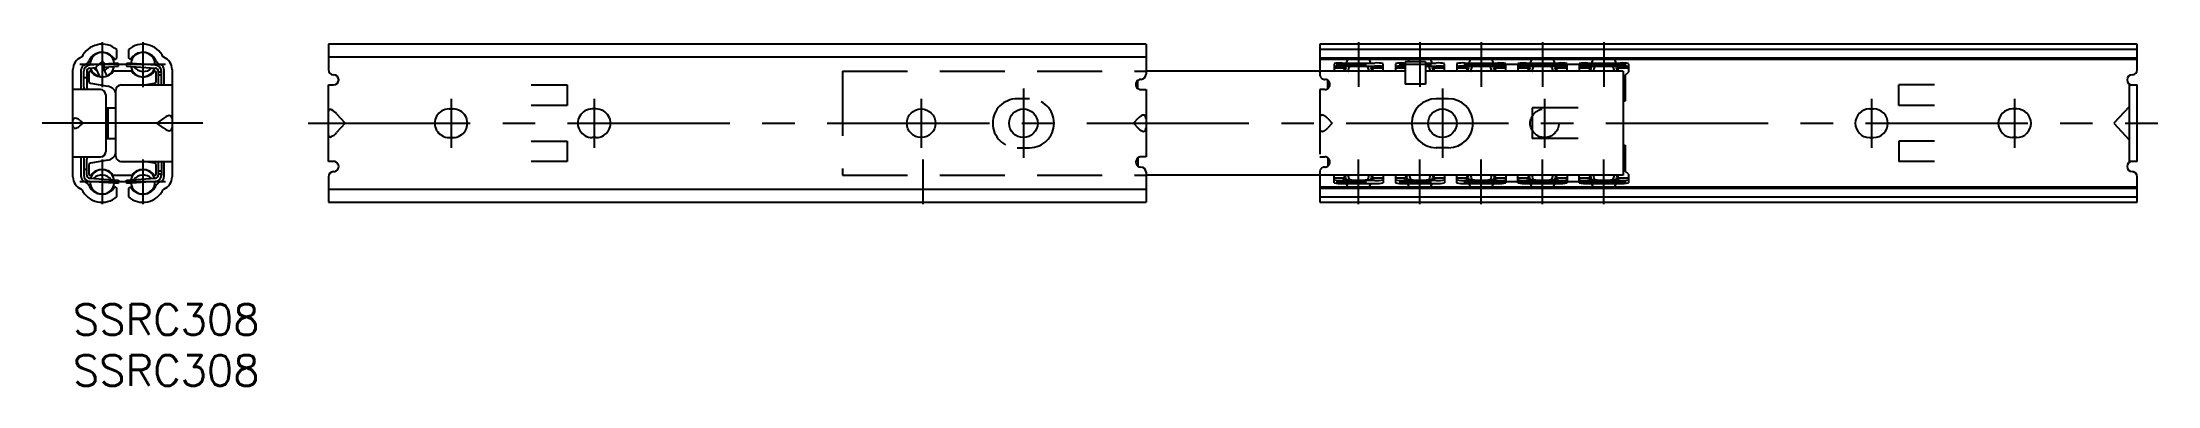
# Model space of a CAD drawing. Extents: x -3 to 204, y -8 to 26.
import ezdxf

# ---------------------------------------------------------------- set-up
doc = ezdxf.new("R2010")
doc.units = 0
doc.header["$LTSCALE"] = 0.5
doc.linetypes.add('CENTER', pattern=[50.8, 31.75, -6.35, 6.35, -6.35])
doc.linetypes.add('DASHED', pattern=[19.05, 12.7, -6.35])
for name, color, linetype in [('MSM_CENTER', 1, 'CENTER'), ('MSM_CONTINUOUS', 7, 'CONTINUOUS'), ('MSM_DASHED', 4, 'DASHED'), ('MSM_PART_NUMBER', 7, 'CONTINUOUS')]:
    doc.layers.add(name, color=color, linetype=linetype)
doc.styles.get("Standard").update_dxf_attribs({"font": 'txt.shx', "height": 2, "bigfont": 'bigfont.shx'})

# ---------------------------------------------------------------- blocks, each defined once
blk = doc.blocks.new('*U26')
at = {"layer": 'MSM_PART_NUMBER'}
blk.add_text('SSRC308', height=3, dxfattribs=at).set_placement((0, -3))
blk = doc.blocks.new('*U27')
at = {"layer": 'MSM_PART_NUMBER'}
blk.add_text('SSRC308', height=3, dxfattribs=at).set_placement((0, -8))

msp = doc.modelspace()

# ---------------------------------------------------------------- linework, layer by layer
at = {"layer": 'MSM_CENTER'}
for p, q in [((2.85, 25.7), (2.85, 21.3)), ((6.85, 25.7), (6.85, 21.3)), ((125.8, 25.69), (125.8, 21.31)), ((131.8, 25.69), (131.8, 21.31)), ((137.8, 25.69), (137.8, 21.31)), ((143.8, 25.69), (143.8, 21.31)), ((149.8, 25.69), (149.8, 21.31)), ((9.04, 23.5), (0.66, 23.5)), ((151.99, 23.5), (123.61, 23.5)), ((93, 21.15), (93, 14.35)), ((134, 21.15), (134, 14.35)), ((37, 20.15), (37, 15.35)), ((51, 20.15), (51, 15.35)), ((83, 20.15), (83, 15.35)), ((144, 20.15), (144, 15.35)), ((176, 20.15), (176, 15.35)), ((190, 20.15), (190, 15.35)), ((12.7, 17.75), (-3, 17.75)), ((23, 17.75), (204, 17.75)), ((2.85, 14.19), (2.85, 9.81)), ((6.85, 14.19), (6.85, 9.81)), ((83.2, 9.81), (83.2, 14.19)), ((125.8, 9.81), (125.8, 14.19)), ((131.8, 9.81), (131.8, 14.19)), ((137.8, 9.81), (137.8, 14.19)), ((143.8, 9.81), (143.8, 14.19)), ((149.8, 9.81), (149.8, 14.19)), ((9.04, 12), (0.66, 12)), ((151.99, 12), (123.61, 12))]:
    msp.add_line(p, q, dxfattribs=at)
at = {"layer": 'MSM_CONTINUOUS'}
for p, q in [((4.28, 24.13), (4.28, 24.97)), ((5.42, 24.97), (5.42, 24.13)), ((105, 25.5), (25, 25.5)), ((25, 25.5), (25, 23)), ((105, 25.5), (105, 22.55)), ((202, 25.5), (122, 25.5)), ((122, 25.5), (122, 22.85)), ((202, 24.97), (122, 24.97)), ((202, 23), (202, 25.5)), ((0, 12.49), (0, 23.01)), ((0.8, 21.05), (0.8, 23.01)), ((0.86, 24.23), (0.82, 24.22)), ((1.05, 21.29), (1.05, 22.85)), ((1.12, 23.48), (1.15, 23.49)), ((1.35, 22.85), (1.35, 21.29)), ((2.51, 23.52), (1.61, 23.45)), ((1.63, 23.15), (2.23, 23.2)), ((2.25, 23.11), (2.61, 22.32)), ((2.82, 23.78), (2.3, 23.35)), ((3, 23.72), (2.96, 23.76)), ((3.01, 23.25), (4.45, 23.35)), ((4.43, 23.65), (3.05, 23.55)), ((4.06, 24), (4.28, 24.13)), ((5.64, 22.85), (4.06, 22.85)), ((4.45, 23.35), (4.43, 23.65)), ((5.27, 23.65), (5.25, 23.35)), ((5.25, 23.35), (8.07, 23.15)), ((8.09, 23.45), (5.27, 23.65)), ((5.42, 24.13), (5.64, 24)), ((8.35, 22.85), (8.35, 21.5)), ((8.55, 23.49), (8.58, 23.48)), ((8.65, 21.5), (8.65, 22.85)), ((8.88, 24.22), (8.84, 24.23)), ((8.9, 23.01), (8.9, 21.5)), ((9.7, 23.01), (9.7, 12.49)), ((105, 24.23), (25, 24.23)), ((130.35, 22.85), (105, 22.85)), ((202, 24.13), (122, 24.13)), ((202, 24), (122, 24)), ((123.4, 23.59), (123.4, 22.85)), ((124.36, 23.15), (123.4, 23.15)), ((124.2, 23.65), (127.4, 23.65)), ((124.2, 23.35), (127.4, 23.35)), ((124.34, 23.25), (124.34, 23.23)), ((124.92, 23.3), (124.58, 23.3)), ((127.01, 23.3), (126.67, 23.3)), ((128.2, 23.15), (127.23, 23.15)), ((127.25, 23.25), (127.25, 23.23)), ((128.2, 22.85), (128.2, 23.59)), ((129.4, 23.59), (129.4, 22.85)), ((130.35, 23.15), (129.4, 23.15)), ((130.2, 23.65), (130.35, 23.65)), ((130.2, 23.35), (130.35, 23.35)), ((130.34, 23.25), (130.34, 23.23)), ((130.35, 23.77), (130.35, 21.57)), ((132.35, 23.77), (130.35, 23.77)), ((132.35, 23.77), (132.35, 21.57)), ((132.35, 23.65), (133.4, 23.65)), ((132.35, 23.35), (133.4, 23.35)), ((151.7, 22.85), (132.35, 22.85)), ((133.01, 23.3), (132.67, 23.3)), ((134.2, 23.15), (133.23, 23.15)), ((133.25, 23.25), (133.25, 23.23)), ((134.2, 22.85), (134.2, 23.59)), ((135.4, 23.59), (135.4, 22.85)), ((136.36, 23.15), (135.4, 23.15)), ((136.2, 23.65), (139.4, 23.65)), ((136.2, 23.35), (139.4, 23.35)), ((136.34, 23.25), (136.34, 23.23)), ((136.92, 23.3), (136.58, 23.3)), ((139.01, 23.3), (138.67, 23.3)), ((140.2, 23.15), (139.23, 23.15)), ((139.25, 23.25), (139.25, 23.23)), ((140.2, 22.85), (140.2, 23.59)), ((141.4, 23.59), (141.4, 22.85)), ((142.36, 23.15), (141.4, 23.15)), ((142.2, 23.65), (145.4, 23.65)), ((142.2, 23.35), (145.4, 23.35)), ((142.34, 23.25), (142.34, 23.23)), ((142.92, 23.3), (142.58, 23.3)), ((145.01, 23.3), (144.67, 23.3)), ((146.2, 23.15), (145.23, 23.15)), ((145.25, 23.25), (145.25, 23.23)), ((146.2, 22.85), (146.2, 23.59)), ((147.4, 23.59), (147.4, 22.85)), ((148.36, 23.15), (147.4, 23.15)), ((148.2, 23.65), (151.4, 23.65)), ((148.2, 23.35), (151.4, 23.35)), ((148.34, 23.25), (148.34, 23.23)), ((148.92, 23.3), (148.58, 23.3)), ((151.01, 23.3), (150.67, 23.3)), ((152.2, 23.15), (151.23, 23.15)), ((151.25, 23.25), (151.25, 23.23)), ((151.7, 22.85), (151.7, 12.65)), ((152.2, 23.59), (152.2, 22.75)), ((2.7, 21.05), (0.06, 21.05)), ((1.05, 22.25), (1.35, 22.25)), ((1.55, 22.75), (1.55, 21.87)), ((1.72, 21.67), (3.42, 21.37)), ((4.2, 14.5), (4.2, 21)), ((4.7, 21.5), (9.64, 21.5)), ((7.01, 21.5), (7.98, 21.67)), ((8.15, 21.87), (8.15, 22.75)), ((8.65, 22.75), (8.35, 22.75)), ((8.65, 22.45), (8.35, 22.45)), ((25, 14), (25, 21.5)), ((25, 21.5), (25.5, 21.5)), ((44.85, 21.5), (48.35, 21.5)), ((48.35, 21.5), (48.35, 19.5)), ((104.2, 21.15), (104.2, 21.95)), ((104.5, 21.05), (105, 21.05)), ((105, 21.05), (105, 14.45)), ((132.35, 21.57), (130.35, 21.57)), ((151.9, 22.45), (152.2, 22.75)), ((151.9, 22.45), (151.9, 19.9)), ((178.65, 19.5), (178.65, 21.5)), ((182.15, 21.5), (178.65, 21.5)), ((201.2, 21.5), (201.2, 14)), ((201.2, 21.5), (202, 21.5)), ((202, 14), (202, 21.5)), ((3.2, 20.55), (3.2, 14.95)), ((3.2, 19.25), (4.2, 19.25)), ((3.4, 19.25), (3.4, 16.25)), ((25.8, 18.67), (26.65, 17.75)), ((36.8, 19.15), (37.2, 19.15)), ((48.35, 19.5), (44.85, 19.5)), ((51.2, 19.15), (50.8, 19.15)), ((134.6, 20.15), (133.4, 20.15)), ((147.3, 19.25), (142.8, 19.25)), ((142.8, 19.25), (142.8, 16.25)), ((151.9, 19.9), (151.7, 19.9)), ((175.8, 19.15), (176.2, 19.15)), ((182.15, 19.5), (178.65, 19.5)), ((190.2, 19.15), (189.8, 19.15)), ((201.2, 19.37), (199.7, 17.75)), ((0.67, 18.02), (1, 17.75)), ((0.67, 17.48), (1, 17.75)), ((8.88, 18.23), (8.2, 17.75)), ((8.88, 17.28), (8.2, 17.75)), ((26.65, 17.75), (25.8, 16.83)), ((104.2, 18.2), (103.76, 17.75)), ((103.76, 17.75), (104.2, 17.3)), ((199.7, 17.75), (201.2, 16.13)), ((3.2, 16.25), (4.2, 16.25)), ((36.8, 16.35), (37.2, 16.35)), ((44.85, 16), (48.35, 16)), ((48.35, 16), (48.35, 14)), ((51.2, 16.35), (50.8, 16.35)), ((134.6, 15.35), (133.4, 15.35)), ((147.3, 16.25), (142.8, 16.25)), ((151.7, 15.6), (151.9, 15.6)), ((151.9, 15.6), (151.9, 13.05)), ((175.8, 16.35), (176.2, 16.35)), ((182.15, 16), (178.65, 16)), ((178.65, 16), (178.65, 14)), ((190.2, 16.35), (189.8, 16.35)), ((0.06, 14.45), (2.7, 14.45)), ((0.8, 12.49), (0.8, 14.45)), ((1.05, 14.21), (1.05, 12.65)), ((1.05, 13.25), (1.35, 13.25)), ((1.35, 12.65), (1.35, 14.21)), ((1.55, 13.63), (1.55, 12.75)), ((3.42, 14.13), (1.72, 13.83)), ((4.06, 12.65), (5.64, 12.65)), ((4.7, 14), (9.64, 14)), ((7.98, 13.83), (7.01, 14)), ((8.15, 12.75), (8.15, 13.63)), ((8.35, 14), (8.35, 12.65)), ((8.65, 13.05), (8.35, 13.05)), ((8.65, 12.75), (8.35, 12.75)), ((8.65, 14), (8.65, 12.65)), ((8.9, 14), (8.9, 12.49)), ((25.5, 14), (25, 14)), ((25, 12.5), (25, 10)), ((48.35, 14), (44.85, 14)), ((104.2, 14.35), (104.2, 13.55)), ((105, 14.45), (104.5, 14.45)), ((105, 12.95), (105, 10)), ((151.7, 12.65), (105, 12.65)), ((122, 12.65), (122, 10)), ((123.4, 11.91), (123.4, 12.65)), ((128.2, 12.65), (128.2, 11.91)), ((129.4, 12.65), (129.4, 11.91)), ((134.2, 12.65), (134.2, 11.91)), ((135.4, 11.91), (135.4, 12.65)), ((140.2, 12.65), (140.2, 11.91)), ((141.4, 11.91), (141.4, 12.65)), ((146.2, 12.65), (146.2, 11.91)), ((147.4, 11.91), (147.4, 12.65)), ((152.2, 12.75), (151.9, 13.05)), ((152.2, 12.75), (152.2, 11.91)), ((182.15, 14), (178.65, 14)), ((202, 14), (201.2, 14)), ((202, 10), (202, 12.5)), ((0.82, 11.28), (0.86, 11.27)), ((1.15, 12.01), (1.12, 12.02)), ((4.43, 11.85), (1.61, 12.05)), ((1.63, 12.35), (4.45, 12.15)), ((4.28, 11.37), (4.06, 11.5)), ((4.28, 10.53), (4.28, 11.37)), ((4.45, 12.15), (4.43, 11.85)), ((5.25, 12.15), (8.07, 12.35)), ((5.27, 11.85), (5.25, 12.15)), ((8.09, 12.05), (5.27, 11.85)), ((5.64, 11.5), (5.42, 11.37)), ((5.42, 11.37), (5.42, 10.53)), ((8.58, 12.02), (8.55, 12.01)), ((8.84, 11.27), (8.88, 11.28)), ((25, 11.27), (105, 11.27)), ((122, 11.5), (202, 11.5)), ((122, 11.37), (202, 11.37)), ((122, 10.53), (202, 10.53)), ((124.36, 12.35), (123.4, 12.35)), ((124.2, 12.15), (127.4, 12.15)), ((124.2, 11.85), (127.4, 11.85)), ((124.34, 12.25), (124.34, 12.27)), ((124.92, 12.2), (124.58, 12.2)), ((127.01, 12.2), (126.67, 12.2)), ((128.2, 12.35), (127.23, 12.35)), ((127.25, 12.25), (127.25, 12.27)), ((130.36, 12.35), (129.4, 12.35)), ((130.2, 12.15), (133.4, 12.15)), ((130.2, 11.85), (133.4, 11.85)), ((130.34, 12.25), (130.34, 12.27)), ((130.92, 12.2), (130.58, 12.2)), ((133.01, 12.2), (132.67, 12.2)), ((134.2, 12.35), (133.23, 12.35)), ((133.25, 12.25), (133.25, 12.27)), ((136.36, 12.35), (135.4, 12.35)), ((136.2, 12.15), (139.4, 12.15)), ((136.2, 11.85), (139.4, 11.85)), ((136.34, 12.25), (136.34, 12.27)), ((136.92, 12.2), (136.58, 12.2)), ((139.01, 12.2), (138.67, 12.2)), ((140.2, 12.35), (139.23, 12.35)), ((139.25, 12.25), (139.25, 12.27)), ((142.36, 12.35), (141.4, 12.35)), ((142.2, 12.15), (145.4, 12.15)), ((142.2, 11.85), (145.4, 11.85)), ((142.34, 12.25), (142.34, 12.27)), ((142.92, 12.2), (142.58, 12.2)), ((145.01, 12.2), (144.67, 12.2)), ((146.2, 12.35), (145.23, 12.35)), ((145.25, 12.25), (145.25, 12.27)), ((148.36, 12.35), (147.4, 12.35)), ((148.2, 12.15), (151.4, 12.15)), ((148.2, 11.85), (151.4, 11.85)), ((148.34, 12.25), (148.34, 12.27)), ((148.92, 12.2), (148.58, 12.2)), ((151.01, 12.2), (150.67, 12.2)), ((152.2, 12.35), (151.23, 12.35)), ((151.25, 12.25), (151.25, 12.27)), ((25, 10), (105, 10)), ((122, 10), (202, 10))]:
    msp.add_line(p, q, dxfattribs=at)
for centre in [(83, 17.75), (93, 17.75), (134, 17.75)]:
    msp.add_circle(centre, 1.4, dxfattribs=at)
for centre, radius, start, end in [((2.85, 23.3), 2.2, 49.4584, 154.8731), ((6.85, 23.3), 2.2, 25.1269, 130.5416), ((1.3, 23.01), 1.3, 111.7, 180), ((1.3, 23.01), 0.5, 111.7, 180), ((1.65, 22.85), 0.6, 94, 180), ((0.86, 24.23), 0.8, 291.7, 334.8731), ((1.65, 22.85), 0.3, 94.0001, 180.0685), ((1.65, 22.75), 0.1, 91.7255, 180), ((2.85, 23.3), 1.4, 30, 154.8731), ((1.64, 22.65), 0.2, 41.0145, 88.7799), ((2.85, 23.5), 1.19, 5.9014, 182.0986), ((2.85, 23.5), 1.19, 196.6457, 351.3543), ((2.85, 23.7), 1.4, 221.0145, 318.9855), ((2.7, 23.8), 0.94, 221.3204, 246.4307), ((2.43, 23.19), 0.2, 129.5722, 204.5721), ((2.89, 23.7), 0.1, 39.5723, 129.5719), ((2.85, 23.59), 0.2, 345.936, 39.5721), ((4.21, 23.25), 1.2, 165.936, 225.1704), ((2.7, 23.8), 0.94, 291.8305, 326.6796), ((4.06, 22.65), 0.2, 90, 138.9855), ((6.85, 23.3), 1.4, 25.1269, 150), ((5.64, 22.65), 0.2, 41.0145, 90), ((6.85, 23.5), 1.19, 357.9014, 174.0986), ((6.85, 23.5), 1.19, 188.6457, 343.3543), ((6.85, 23.7), 1.4, 221.0145, 318.9855), ((6.88, 23.99), 1.16, 216.8227, 315.1773), ((8.06, 22.65), 0.2, 91.2201, 138.9855), ((8.05, 22.75), 0.1, 0, 88.2745), ((8.05, 22.85), 0.3, 0, 86), ((8.05, 22.85), 0.6, 0, 86), ((8.84, 24.23), 0.8, 205.1269, 248.3), ((8.4, 23.01), 0.5, 0, 68.3), ((8.4, 23.01), 1.3, 0, 68.3), ((25.5, 23), 0.5, 180, 270), ((124, 20.74), 2.92, 86.086, 101.8946), ((124, 20.44), 2.92, 86.086, 101.8946), ((124.56, 22.86), 0.439, 86.8419, 119.35), ((125.8, 23.49), 1.48, 190.1695, 205.9112), ((125.97, 22.73), 1.5, 157.6612, 175.4285), ((125.8, 23.5), 1.19, 155.1567, 172.7603), ((125.95, 22.73), 1.18, 150.9673, 174.0661), ((125.8, 23.5), 1.19, 211.3952, 213.11), ((125.8, 9.56), 13.77, 86.3463, 93.6537), ((125.7, 22.75), 1.12, 5.3053, 29.6613), ((125.8, 23.5), 1.19, 326.89, 328.6502), ((125.8, 23.5), 1.19, 7.2397, 24.8433), ((127.03, 22.86), 0.439, 60.6491, 93.159), ((125.62, 22.73), 1.5, 4.5715, 22.3388), ((125.8, 23.49), 1.48, 334.0888, 349.8301), ((127.6, 20.74), 2.92, 78.1056, 93.9138), ((127.6, 20.44), 2.92, 78.1056, 93.9138), ((130, 20.74), 2.92, 86.086, 101.8946), ((130, 20.44), 2.92, 86.086, 101.8946), ((130.56, 22.86), 0.439, 119.0481, 119.35), ((131.8, 23.49), 1.48, 190.1695, 190.6048), ((131.8, 23.5), 1.19, 155.1567, 166.6862), ((131.8, 9.56), 13.77, 86.3463, 87.7118), ((131.7, 22.75), 1.12, 5.3053, 29.6613), ((131.8, 23.5), 1.19, 326.89, 328.6502), ((131.8, 23.5), 1.19, 7.2397, 24.8433), ((133.03, 22.86), 0.439, 60.6491, 93.159), ((131.62, 22.73), 1.5, 4.5715, 22.3388), ((131.8, 23.49), 1.48, 334.0888, 349.8301), ((133.6, 20.74), 2.92, 78.1056, 93.9138), ((133.6, 20.44), 2.92, 78.1056, 93.9138), ((136, 20.74), 2.92, 86.0862, 101.8944), ((136, 20.44), 2.92, 86.0862, 101.8944), ((136.56, 22.86), 0.439, 86.841, 119.3509), ((137.8, 23.49), 1.48, 190.1699, 205.9112), ((137.97, 22.73), 1.5, 157.6612, 175.4285), ((137.8, 23.5), 1.19, 155.1567, 172.7603), ((137.95, 22.73), 1.18, 150.9673, 174.0661), ((137.8, 23.5), 1.19, 211.3952, 213.11), ((137.8, 9.56), 13.77, 86.3463, 93.6537), ((137.7, 22.75), 1.12, 5.3053, 29.6613), ((137.8, 23.5), 1.19, 326.89, 328.6502), ((137.8, 23.5), 1.19, 7.2397, 24.8433), ((139.03, 22.86), 0.439, 60.65, 93.1581), ((137.62, 22.73), 1.5, 4.5715, 22.3388), ((137.8, 23.49), 1.48, 334.0888, 349.8305), ((139.6, 20.74), 2.92, 78.1056, 93.9138), ((139.6, 20.44), 2.92, 78.1056, 93.9138), ((142, 20.74), 2.92, 86.0862, 101.8944), ((142, 20.44), 2.92, 86.0862, 101.8944), ((142.56, 22.86), 0.44, 86.8426, 119.3493), ((143.8, 23.49), 1.48, 190.1693, 205.9112), ((143.97, 22.73), 1.5, 157.6612, 175.4285), ((143.8, 23.5), 1.19, 155.1567, 172.7603), ((143.95, 22.73), 1.18, 150.9673, 174.0661), ((143.8, 23.5), 1.19, 211.3952, 213.11), ((143.8, 9.56), 13.77, 86.3463, 93.6537), ((143.7, 22.75), 1.12, 5.3053, 29.6613), ((143.8, 23.5), 1.19, 326.89, 328.6502), ((143.8, 23.5), 1.19, 7.2397, 24.8433), ((145.03, 22.86), 0.44, 60.6507, 93.1574), ((143.62, 22.73), 1.5, 4.5715, 22.3388), ((143.8, 23.49), 1.48, 334.0888, 349.8307), ((145.6, 20.74), 2.92, 78.1056, 93.9138), ((145.6, 20.44), 2.92, 78.1056, 93.9138), ((148, 20.74), 2.92, 86.0861, 101.8945), ((148, 20.44), 2.92, 86.0861, 101.8945), ((148.56, 22.86), 0.439, 86.842, 119.3499), ((149.8, 23.49), 1.48, 190.1696, 205.9112), ((149.97, 22.73), 1.5, 157.6612, 175.4285), ((149.8, 23.5), 1.19, 155.1567, 172.7603), ((149.95, 22.73), 1.18, 150.9673, 174.0661), ((149.8, 23.5), 1.19, 211.3952, 213.11), ((149.8, 9.56), 13.77, 86.3463, 93.6537), ((149.7, 22.75), 1.12, 5.3053, 29.6613), ((149.8, 23.5), 1.19, 326.89, 328.6502), ((149.8, 23.5), 1.19, 7.2397, 24.8433), ((151.03, 22.86), 0.44, 60.6511, 93.1574), ((149.62, 22.73), 1.5, 4.5715, 22.3388), ((149.8, 23.49), 1.48, 334.0888, 349.8309), ((151.6, 20.74), 2.92, 78.1054, 93.914), ((151.6, 20.44), 2.92, 78.1054, 93.914), ((201.5, 23), 0.5, 270, 0), ((0.15, 21.15), 0.15, 181.1833, 211.4219), ((0.06, 21.09), 0.0426, 213.3096, 271.1387), ((1.65, 21.29), 0.6, 180.0001, 203.3188), ((1.65, 21.29), 0.3, 180.0001, 232.3433), ((1.75, 21.87), 0.2, 180, 260), ((2.7, 20.55), 0.5, 0, 90), ((3.25, 20.39), 1, 18.1949, 80), ((4.7, 21), 0.5, 90, 180), ((7.95, 21.87), 0.2, 280, 0), ((9.64, 21.54), 0.0426, 268.8613, 326.6904), ((9.55, 21.6), 0.15, 328.5784, 358.8161), ((25.5, 22), 0.5, 270.002, 90.0011), ((104.5, 21.55), 0.5, 90, 270.0006), ((104.5, 22.55), 0.5, 270, 0), ((201.5, 22), 0.5, 90, 270), ((25.46, 18.88), 0.469, 162.8461, 179.3147), ((25.18, 18.9), 0.202, 60.8856, 143.3345), ((24.65, 17.74), 1.48, 39.2522, 64.975), ((36.8, 17.75), 1.4, 89.9998, 270.0002), ((37.2, 17.75), 1.4, 269.9998, 90.0002), ((50.8, 17.75), 1.4, 89.9998, 270.0002), ((51.2, 17.75), 1.4, 269.9998, 90.0002), ((133.4, 17.75), 2.4, 90, 270), ((134.6, 17.75), 2.4, 270, 90), ((175.8, 17.75), 1.4, 90, 270), ((176.2, 17.75), 1.4, 270, 90), ((189.8, 17.75), 1.4, 90, 270), ((190.2, 17.75), 1.4, 270, 90), ((0.19, 18.05), 0.194, 118.6628, 179.894), ((0.19, 17.45), 0.194, 180.106, 241.3372), ((0.23, 17.96), 0.289, 63.5309, 116.2222), ((0.23, 17.54), 0.289, 243.7778, 296.4691), ((-0.11, 17.13), 1.19, 48.4976, 66.6398), ((-0.11, 18.37), 1.19, 293.3602, 311.5024), ((10.05, 16.67), 1.95, 112.0695, 126.7886), ((10.05, 18.84), 1.95, 233.2114, 247.9305), ((9.43, 18.25), 0.256, 66.3358, 115.6407), ((9.43, 17.26), 0.256, 244.3593, 293.6642), ((9.3, 18.16), 0.398, 6.1486, 55.3461), ((9.3, 17.35), 0.398, 304.6539, 353.8514), ((25.46, 16.62), 0.469, 180.6853, 197.1539), ((24.63, 17.78), 1.5, 294.9601, 320.635), ((105.11, 17.4), 1.22, 112.5692, 138.8682), ((105.11, 18.1), 1.22, 221.1318, 247.4308), ((104.75, 18.3), 0.247, 29.9037, 113.8055), ((104.75, 17.2), 0.247, 246.1945, 330.0963), ((104.16, 18.18), 0.836, 1.4791, 16.8433), ((104.16, 17.32), 0.836, 343.1567, 358.5209), ((2.7, 14.95), 0.5, 270, 0), ((3.25, 15.11), 1, 280, 341.8051), ((4.7, 14.5), 0.5, 180, 270), ((25.18, 16.59), 0.195, 214.7549, 298.0494), ((0.15, 14.35), 0.15, 148.5781, 178.8167), ((1.3, 12.49), 1.3, 180, 248.3), ((0.06, 14.41), 0.0426, 91.1387, 146.6904), ((1.3, 12.49), 0.5, 180, 248.3), ((1.65, 14.21), 0.6, 156.6812, 179.9999), ((1.65, 12.65), 0.6, 180, 266), ((1.65, 14.21), 0.3, 127.6567, 179.9999), ((1.65, 12.65), 0.3, 180, 266), ((1.75, 13.63), 0.2, 100, 180), ((1.65, 12.75), 0.1, 180, 268.2745), ((1.64, 12.85), 0.2, 271.2431, 318.9899), ((2.85, 12), 1.19, 8.6457, 163.3543), ((2.85, 11.8), 1.4, 41.0145, 138.9899), ((2.82, 11.5), 1.16, 37.0872, 134.9128), ((4.06, 12.85), 0.2, 221.0145, 270), ((5.64, 12.85), 0.2, 270, 318.9855), ((6.85, 12), 1.19, 16.6457, 171.3543), ((6.85, 11.8), 1.4, 41.0101, 138.9855), ((6.88, 11.5), 1.16, 45.0872, 142.9128), ((8.06, 12.85), 0.2, 221.0101, 268.7569), ((7.95, 13.63), 0.2, 0, 80), ((8.05, 12.75), 0.1, 271.7255, 0), ((8.05, 12.65), 0.3, 274, 0.0961), ((8.05, 12.65), 0.6, 274, 0), ((8.4, 12.49), 0.5, 291.7, 0), ((8.4, 12.49), 1.3, 291.7, 0), ((9.64, 13.96), 0.0426, 33.3096, 91.1387), ((9.55, 13.9), 0.15, 1.1839, 31.4216), ((25.5, 12.5), 0.5, 90, 180), ((25.5, 13.5), 0.5, 270, 90.0011), ((104.5, 13.95), 0.5, 126.8699, 270), ((104.5, 13.94), 0.508, 90.149, 126.3557), ((104.5, 12.95), 0.5, 0, 90), ((125.8, 12.01), 1.48, 154.0888, 169.8305), ((125.97, 12.77), 1.5, 184.5715, 202.3388), ((125.95, 12.77), 1.18, 185.9339, 209.0327), ((125.8, 12), 1.19, 146.89, 148.6048), ((125.7, 12.75), 1.12, 330.3387, 354.6947), ((125.8, 12), 1.19, 31.3498, 33.11), ((125.62, 12.77), 1.5, 337.6612, 355.4285), ((125.8, 12.01), 1.48, 10.1699, 25.9112), ((131.8, 12.01), 1.48, 154.0888, 169.8311), ((131.97, 12.77), 1.5, 184.5715, 202.3388), ((131.95, 12.77), 1.18, 185.9339, 209.0327), ((131.8, 12), 1.19, 146.9104, 148.5658), ((131.7, 12.75), 1.12, 330.3387, 354.6947), ((131.8, 12), 1.19, 31.3895, 33.0896), ((131.62, 12.77), 1.5, 337.6612, 355.4285), ((131.8, 12.01), 1.48, 10.1689, 25.9112), ((137.8, 12.01), 1.48, 154.0888, 169.8301), ((137.97, 12.77), 1.5, 184.5715, 202.3388), ((137.95, 12.77), 1.18, 185.9339, 209.0327), ((137.8, 12), 1.19, 146.9104, 148.5658), ((137.7, 12.75), 1.12, 330.3387, 354.6947), ((137.8, 12), 1.19, 31.3895, 33.0896), ((137.62, 12.77), 1.5, 337.6612, 355.4285), ((137.8, 12.01), 1.48, 10.1695, 25.9112), ((143.8, 12.01), 1.48, 154.0888, 169.8307), ((143.97, 12.77), 1.5, 184.5715, 202.3388), ((143.95, 12.77), 1.18, 185.9339, 209.0327), ((143.8, 12), 1.19, 146.9104, 148.5658), ((143.7, 12.75), 1.12, 330.3387, 354.6947), ((143.8, 12), 1.19, 31.3895, 33.0896), ((143.62, 12.77), 1.5, 337.6612, 355.4285), ((143.8, 12.01), 1.48, 10.1693, 25.9112), ((149.8, 12.01), 1.48, 154.0888, 169.8304), ((149.97, 12.77), 1.5, 184.5715, 202.3388), ((149.95, 12.77), 1.18, 185.9339, 209.0327), ((149.8, 12), 1.19, 146.9104, 148.5658), ((149.7, 12.75), 1.12, 330.3387, 354.6947), ((149.8, 12), 1.19, 31.3895, 33.0896), ((149.62, 12.77), 1.5, 337.6612, 355.4285), ((149.8, 12.01), 1.48, 10.1691, 25.9112), ((201.5, 13.5), 0.5, 90, 270), ((201.5, 12.5), 0.5, 0, 90), ((2.85, 12.2), 2.2, 205.1269, 310.5416), ((0.86, 11.27), 0.8, 25.1269, 68.3), ((2.85, 12.2), 1.4, 205.1269, 330), ((2.85, 12), 1.19, 177.9014, 354.0986), ((6.85, 12.2), 2.2, 229.4584, 334.8731), ((6.85, 12.2), 1.4, 210, 334.8731), ((6.85, 12), 1.19, 185.9014, 2.0986), ((8.84, 11.27), 0.8, 111.7, 154.8731), ((124, 15.06), 2.92, 258.1054, 273.914), ((124, 14.76), 2.92, 258.1054, 273.914), ((124.56, 12.64), 0.439, 240.65, 273.1581), ((125.8, 12), 1.19, 187.2397, 204.8433), ((125.8, 25.94), 13.77, 266.3463, 273.6537), ((125.8, 12), 1.19, 335.1567, 352.7603), ((127.03, 12.64), 0.439, 266.841, 299.3509), ((127.6, 15.06), 2.92, 266.0862, 281.8944), ((127.6, 14.76), 2.92, 266.0862, 281.8944), ((130, 15.06), 2.92, 258.1055, 273.914), ((130, 14.76), 2.92, 258.1054, 273.914), ((130.56, 12.64), 0.44, 240.6524, 273.1557), ((131.8, 12), 1.19, 187.2357, 204.8288), ((131.8, 25.94), 13.77, 266.3463, 273.6537), ((131.8, 12), 1.19, 335.1712, 352.7643), ((133.03, 12.64), 0.44, 266.8443, 299.3476), ((133.6, 15.06), 2.92, 266.086, 281.8946), ((133.6, 14.76), 2.92, 266.086, 281.8946), ((136, 15.06), 2.92, 258.1056, 273.9138), ((136, 14.76), 2.92, 258.1056, 273.9138), ((136.56, 12.64), 0.439, 240.6491, 273.159), ((137.8, 12), 1.19, 187.2357, 204.8288), ((137.8, 25.94), 13.77, 266.3463, 273.6537), ((137.8, 12), 1.19, 335.1712, 352.7643), ((139.03, 12.64), 0.439, 266.8419, 299.35), ((139.6, 15.06), 2.92, 266.0862, 281.8944), ((139.6, 14.76), 2.92, 266.0862, 281.8944), ((142, 15.06), 2.92, 258.1056, 273.9138), ((142, 14.76), 2.92, 258.1056, 273.9138), ((142.56, 12.64), 0.44, 240.6507, 273.1574), ((143.8, 12), 1.19, 187.2357, 204.8288), ((143.8, 25.94), 13.77, 266.3463, 273.6537), ((143.8, 12), 1.19, 335.1712, 352.7643), ((145.03, 12.64), 0.44, 266.8426, 299.3493), ((145.6, 15.06), 2.92, 266.0862, 281.8944), ((145.6, 14.76), 2.92, 266.0861, 281.8945), ((148, 15.06), 2.92, 258.1055, 273.9139), ((148, 14.76), 2.92, 258.1055, 273.9139), ((148.56, 12.64), 0.439, 240.6501, 273.158), ((149.8, 12), 1.19, 187.2357, 204.8288), ((149.8, 25.94), 13.77, 266.3463, 273.6537), ((149.8, 12), 1.19, 335.1712, 352.7643), ((151.03, 12.64), 0.44, 266.8426, 299.3489), ((151.6, 15.06), 2.92, 266.086, 281.8946), ((151.6, 14.76), 2.92, 266.086, 281.8946)]:
    msp.add_arc(centre, radius, start, end, dxfattribs=at)
at = {"layer": 'MSM_DASHED'}
for p, q in [((75.3, 22.85), (75.3, 12.65)), ((75.3, 22.85), (105, 22.85)), ((122, 22.85), (122, 22.55)), ((122, 21.05), (122, 14.45)), ((122.5, 21.05), (122, 21.05)), ((122.8, 21.15), (122.8, 21.95)), ((93.6, 20.15), (92.4, 20.15)), ((122.8, 18.2), (123.23, 17.75)), ((123.23, 17.75), (122.8, 17.3)), ((92.4, 15.35), (93.6, 15.35)), ((75.3, 12.65), (105, 12.65)), ((122, 14.45), (122.5, 14.45)), ((122, 12.95), (122, 12.65)), ((122.8, 14.35), (122.8, 13.55))]:
    msp.add_line(p, q, dxfattribs=at)
msp.add_circle((144, 17.75), 1.4, dxfattribs=at)
for centre, radius, start, end in [((122.5, 22.55), 0.5, 180, 270), ((122.5, 21.55), 0.5, 270, 90), ((92.4, 17.75), 2.4, 90, 270), ((93.6, 17.75), 2.4, 270, 90), ((122.83, 18.18), 0.836, 163.1567, 178.5209), ((122.83, 17.32), 0.836, 181.4791, 196.8433), ((122.25, 18.3), 0.247, 66.1945, 150.0963), ((122.25, 17.2), 0.247, 209.9037, 293.8055), ((121.88, 17.4), 1.22, 41.1318, 67.4308), ((121.88, 18.1), 1.22, 292.5692, 318.8682), ((122.5, 12.95), 0.5, 90, 180), ((122.5, 13.95), 0.5, 270, 90)]:
    msp.add_arc(centre, radius, start, end, dxfattribs=at)

# ---------------------------------------------------------------- block references
at = {"layer": 'MSM_CONTINUOUS'}
for name in ['*U26', '*U27']:
    msp.add_blockref(name, (0, 0), dxfattribs=at)

doc.saveas('drawing.dxf')
